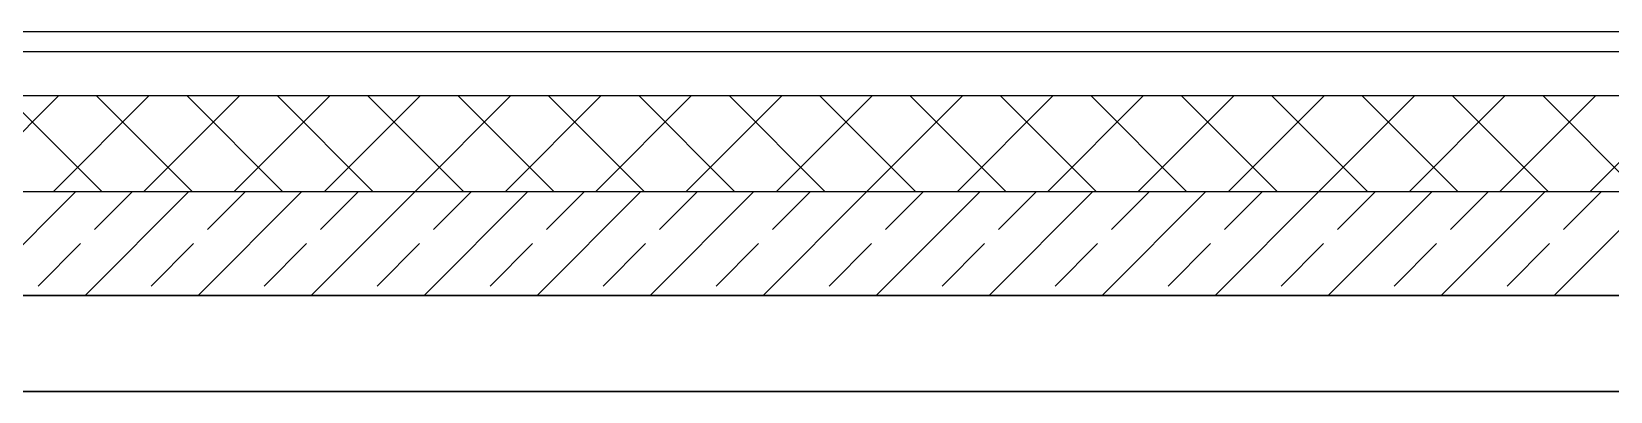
# Model space of a CAD drawing. Header units: millimetres. Extents: x 4647 to 73915, y -13612 to -8141.
# Drawn here: x 7006.2 to 7203.8, y -11118.6 to -11073.6 of the extents above; entities that cross this region are included whole.
import ezdxf

# ---------------------------------------------------------------- set-up
doc = ezdxf.new("R2010")
doc.units = ezdxf.units.MM
doc.layers.add('Konstrukcja - wieńce', color=7, linetype='Continuous')
doc.layers.add('WIDOK', color=7, linetype='Continuous')

msp = doc.modelspace()

# ---------------------------------------------------------------- linework, layer by layer
for p, q in [((7001.39, -11073.57), (7374.4, -11073.57)), ((7374.4, -11106.57), (6672.4, -11106.57)), ((6672.4, -11118.57), (7374.4, -11118.57)), ((7224.42, -11118.57), (6964.41, -11118.57))]:
    msp.add_line(p, q)
at = {"layer": 'Konstrukcja - wieńce', "color": 132, "lineweight": 20}
msp.add_line((7374.4, -11118.57), (6672.4, -11118.57), dxfattribs=at)
at = {"layer": 'WIDOK'}
for p, q in [((7001.39, -11073.57), (7374.4, -11073.57)), ((7001.39, -11076.07), (7374.4, -11076.07)), ((7001.39, -11076.07), (7374.4, -11076.07)), ((7001.39, -11081.57), (7374.4, -11081.57)), ((7001.39, -11081.57), (7374.4, -11081.57)), ((6643.4, -11093.57), (7374.4, -11093.57)), ((7001.39, -11093.57), (7374.4, -11093.57)), ((6643.4, -11106.57), (7374.4, -11106.57))]:
    msp.add_line(p, q, dxfattribs=at)
at = {"layer": 'WIDOK', "linetype": 'Continuous'}
for p, q in [((7001.39, -11089.77), (7009.6, -11081.57)), ((7014.97, -11093.57), (7002.97, -11081.57)), ((7008.91, -11093.57), (7020.91, -11081.57)), ((7026.28, -11093.57), (7014.28, -11081.57)), ((7020.23, -11093.57), (7032.23, -11081.57)), ((7037.6, -11093.57), (7025.6, -11081.57)), ((7031.54, -11093.57), (7043.54, -11081.57)), ((7048.91, -11093.57), (7036.91, -11081.57)), ((7042.85, -11093.57), (7054.85, -11081.57)), ((7060.23, -11093.57), (7048.23, -11081.57)), ((7054.17, -11093.57), (7066.17, -11081.57)), ((7071.54, -11093.57), (7059.54, -11081.57)), ((7065.48, -11093.57), (7077.48, -11081.57)), ((7082.85, -11093.57), (7070.85, -11081.57)), ((7076.79, -11093.57), (7088.79, -11081.57)), ((7094.17, -11093.57), (7082.17, -11081.57)), ((7088.11, -11093.57), (7100.11, -11081.57)), ((7105.48, -11093.57), (7093.48, -11081.57)), ((7099.42, -11093.57), (7111.42, -11081.57)), ((7116.79, -11093.57), (7104.79, -11081.57)), ((7110.73, -11093.57), (7122.73, -11081.57)), ((7128.11, -11093.57), (7116.11, -11081.57)), ((7122.05, -11093.57), (7134.05, -11081.57)), ((7139.42, -11093.57), (7127.42, -11081.57)), ((7133.36, -11093.57), (7145.36, -11081.57)), ((7150.73, -11093.57), (7138.73, -11081.57)), ((7144.68, -11093.57), (7156.68, -11081.57)), ((7162.05, -11093.57), (7150.05, -11081.57)), ((7155.99, -11093.57), (7167.99, -11081.57)), ((7173.36, -11093.57), (7161.36, -11081.57)), ((7167.3, -11093.57), (7179.3, -11081.57)), ((7184.68, -11093.57), (7172.68, -11081.57)), ((7178.62, -11093.57), (7190.62, -11081.57)), ((7195.99, -11093.57), (7183.99, -11081.57)), ((7189.93, -11093.57), (7201.93, -11081.57)), ((7207.3, -11093.57), (7195.3, -11081.57)), ((7201.24, -11093.57), (7213.24, -11081.57)), ((6998.74, -11106.57), (7011.74, -11093.57)), ((7012.88, -11106.57), (7025.88, -11093.57)), ((7014.06, -11098.32), (7018.81, -11093.57)), ((7027.02, -11106.57), (7040.02, -11093.57)), ((7028.2, -11098.32), (7032.95, -11093.57)), ((7041.17, -11106.57), (7054.17, -11093.57)), ((7042.35, -11098.32), (7047.1, -11093.57)), ((7055.31, -11106.57), (7068.31, -11093.57)), ((7056.49, -11098.32), (7061.24, -11093.57)), ((7069.45, -11106.57), (7082.45, -11093.57)), ((7070.63, -11098.32), (7075.38, -11093.57)), ((7083.59, -11106.57), (7096.59, -11093.57)), ((7084.77, -11098.32), (7089.52, -11093.57)), ((7097.73, -11106.57), (7110.73, -11093.57)), ((7098.91, -11098.32), (7103.66, -11093.57)), ((7111.88, -11106.57), (7124.88, -11093.57)), ((7113.06, -11098.32), (7117.81, -11093.57)), ((7126.02, -11106.57), (7139.02, -11093.57)), ((7127.2, -11098.32), (7131.95, -11093.57)), ((7140.16, -11106.57), (7153.16, -11093.57)), ((7141.34, -11098.32), (7146.09, -11093.57)), ((7154.3, -11106.57), (7167.3, -11093.57)), ((7155.48, -11098.32), (7160.23, -11093.57)), ((7168.45, -11106.57), (7181.45, -11093.57)), ((7169.63, -11098.32), (7174.37, -11093.57)), ((7182.59, -11106.57), (7195.59, -11093.57)), ((7183.77, -11098.32), (7188.52, -11093.57)), ((7196.73, -11106.57), (7209.73, -11093.57)), ((7197.91, -11098.32), (7202.66, -11093.57)), ((7006.99, -11105.39), (7012.29, -11100.09)), ((7021.13, -11105.39), (7026.44, -11100.09)), ((7035.28, -11105.39), (7040.58, -11100.09)), ((7049.42, -11105.39), (7054.72, -11100.09)), ((7063.56, -11105.39), (7068.86, -11100.09)), ((7077.7, -11105.39), (7083.01, -11100.09)), ((7091.84, -11105.39), (7097.15, -11100.09)), ((7105.99, -11105.39), (7111.29, -11100.09)), ((7120.13, -11105.39), (7125.43, -11100.09)), ((7134.27, -11105.39), (7139.57, -11100.09)), ((7148.41, -11105.39), (7153.72, -11100.09)), ((7162.55, -11105.39), (7167.86, -11100.09)), ((7176.7, -11105.39), (7182, -11100.09)), ((7190.84, -11105.39), (7196.14, -11100.09))]:
    msp.add_line(p, q, dxfattribs=at)

doc.saveas('drawing.dxf')
